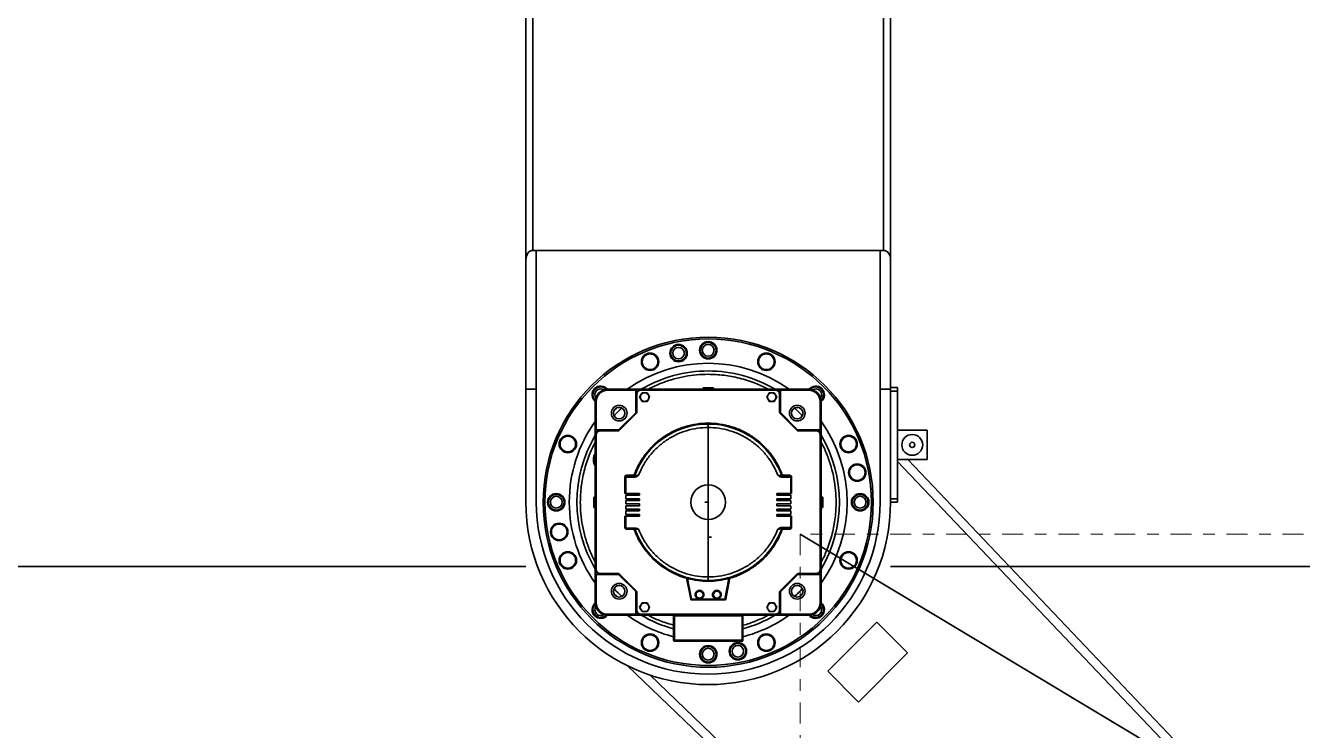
# Model space of a CAD drawing. Header units: millimetres. Extents: x -1052 to 3351, y 0 to 2015.
# Drawn here: x -256.71 to -245.83, y 1716.61 to 1722.62 of the extents above; entities that cross this region are included whole.
import ezdxf

# ---------------------------------------------------------------- set-up
doc = ezdxf.new("R2010")
doc.units = ezdxf.units.MM
doc.linetypes.add('点画线', pattern=[18, 12, -2, 2, -2])
for name, color, linetype, lineweight in [('AM_6', 2, 'Continuous', 35), ('中心线层', 7, '点画线', 18), ('粗实线层', 7, 'Continuous', 35)]:
    doc.layers.add(name, color=color, linetype=linetype, lineweight=lineweight)

# ---------------------------------------------------------------- blocks, each defined once
blk = doc.blocks.new('22_1')
at = {"layer": '中心线层', "color": 0}
for p, q in [((242888.16, 21405.41), (243888.16, 21405.41)), ((243888.16, 21405.41), (243888.16, 20805.41))]:
    blk.add_line(p, q, dxfattribs=at)
blk = doc.blocks.new('23_1')
at = {"layer": '粗实线层'}
blk.add_line((243888.16, 21405.41), (242888.16, 20805.41), dxfattribs=at)
blk.add_blockref('22_1', (0, 0), dxfattribs=at)

msp = doc.modelspace()

# ---------------------------------------------------------------- linework, layer by layer
at = {"layer": 'AM_6'}
for p, q in [((-249.4022, 1727.3428), (-249.4022, 1720.7013)), ((-249.3431, 1720.6224), (-249.3431, 1727.3428)), ((-252.4494, 1723.4639), (-252.4494, 1720.6224)), ((-252.3902, 1720.7013), (-252.3902, 1723.4709)), ((-252.3606, 1720.7013), (-252.3902, 1720.7013)), ((-249.4318, 1720.7013), (-252.3606, 1720.7013)), ((-252.3606, 1719.5179), (-252.3606, 1720.7013)), ((-249.4022, 1720.7013), (-249.4318, 1720.7013)), ((-249.4318, 1720.7013), (-249.4318, 1719.5179)), ((-252.4494, 1720.6224), (-252.4494, 1719.5179)), ((-249.3431, 1719.5179), (-249.3431, 1720.6224)), ((-252.4494, 1719.5179), (-252.3606, 1719.5179)), ((-252.4494, 1718.5565), (-252.4494, 1719.5179)), ((-252.3606, 1719.5179), (-252.3606, 1718.5565)), ((-251.5116, 1719.5179), (-251.7541, 1719.5179)), ((-251.7541, 1719.5179), (-251.7541, 1719.5105)), ((-251.7541, 1719.5105), (-251.5116, 1719.5105)), ((-251.4672, 1719.5179), (-251.5116, 1719.5179)), ((-251.5116, 1719.4736), (-251.5116, 1719.5179)), ((-251.4696, 1719.4699), (-251.4589, 1719.4884)), ((-250.3252, 1719.5179), (-251.4672, 1719.5179)), ((-251.4672, 1719.5105), (-251.4672, 1719.5179)), ((-250.3252, 1719.5105), (-251.4672, 1719.5105)), ((-251.4589, 1719.4884), (-251.4376, 1719.4884)), ((-251.4376, 1719.4884), (-251.4162, 1719.4884)), ((-251.4162, 1719.4884), (-251.4056, 1719.4699)), ((-250.8518, 1719.5319), (-250.9406, 1719.5319)), ((-250.9336, 1719.5179), (-250.9406, 1719.5319)), ((-250.9406, 1719.5319), (-250.9406, 1719.5179)), ((-250.9177, 1719.5179), (-250.915, 1719.5191)), ((-250.915, 1719.5191), (-250.8775, 1719.5191)), ((-250.8775, 1719.5191), (-250.8747, 1719.5179)), ((-250.8518, 1719.5319), (-250.8588, 1719.5179)), ((-250.8518, 1719.5179), (-250.8518, 1719.5319)), ((-250.3869, 1719.4699), (-250.3762, 1719.4884)), ((-250.3762, 1719.4884), (-250.3548, 1719.4884)), ((-250.3548, 1719.4884), (-250.3335, 1719.4884)), ((-250.3335, 1719.4884), (-250.3228, 1719.4699)), ((-250.3252, 1719.5105), (-250.3252, 1719.5179)), ((-250.2883, 1719.5179), (-250.3252, 1719.5179)), ((-250.0383, 1719.5179), (-250.2883, 1719.5179)), ((-250.2883, 1719.4981), (-250.2883, 1719.5179)), ((-250.2809, 1719.5105), (-250.2809, 1719.4736)), ((-250.2809, 1719.5105), (-250.0383, 1719.5105)), ((-250.0383, 1719.5179), (-250.0383, 1719.5105)), ((-249.4318, 1719.5179), (-249.3431, 1719.5179)), ((-249.4318, 1718.5565), (-249.4318, 1719.5179)), ((-249.2839, 1719.5327), (-249.3431, 1719.5327)), ((-249.3431, 1719.5179), (-249.3431, 1718.5565)), ((-249.3431, 1719.5031), (-249.2839, 1719.5031)), ((-249.2839, 1719.5031), (-249.2839, 1719.5327)), ((-249.2839, 1719.5031), (-249.2839, 1718.586)), ((-251.8503, 1719.4144), (-251.8577, 1719.4144)), ((-251.8577, 1719.4144), (-251.8577, 1719.1718)), ((-251.8503, 1719.1718), (-251.8503, 1719.4144)), ((-251.5116, 1719.4736), (-251.5042, 1719.4736)), ((-251.5116, 1719.3228), (-251.5116, 1719.4736)), ((-251.5042, 1719.4736), (-251.5042, 1719.3228)), ((-251.4803, 1719.4514), (-251.4696, 1719.4699)), ((-251.4696, 1719.4329), (-251.4803, 1719.4514)), ((-251.4589, 1719.4144), (-251.4696, 1719.4329)), ((-251.4376, 1719.4144), (-251.4589, 1719.4144)), ((-251.4162, 1719.4144), (-251.4376, 1719.4144)), ((-251.4056, 1719.4329), (-251.4162, 1719.4144)), ((-251.4056, 1719.4699), (-251.3949, 1719.4514)), ((-251.3949, 1719.4514), (-251.4056, 1719.4329)), ((-250.3975, 1719.4514), (-250.3869, 1719.4699)), ((-250.3869, 1719.4329), (-250.3975, 1719.4514)), ((-250.3762, 1719.4144), (-250.3869, 1719.4329)), ((-250.3548, 1719.4144), (-250.3762, 1719.4144)), ((-250.3335, 1719.4144), (-250.3548, 1719.4144)), ((-250.3228, 1719.4329), (-250.3335, 1719.4144)), ((-250.3228, 1719.4699), (-250.3121, 1719.4514)), ((-250.3121, 1719.4514), (-250.3228, 1719.4329)), ((-250.2883, 1719.4736), (-250.2883, 1719.3228)), ((-250.2883, 1719.4736), (-250.2809, 1719.4736)), ((-250.2809, 1719.4736), (-250.2809, 1719.3228)), ((-249.9347, 1719.4144), (-249.9421, 1719.4144)), ((-249.9421, 1719.4144), (-249.9421, 1719.1718)), ((-249.9347, 1719.1644), (-249.9347, 1719.4144)), ((-251.6731, 1719.3603), (-251.7, 1719.3333)), ((-251.5137, 1719.3176), (-251.6595, 1719.1718)), ((-251.5085, 1719.3123), (-251.6564, 1719.1644)), ((-251.5137, 1719.3176), (-251.5085, 1719.3123)), ((-251.5042, 1719.3228), (-251.5116, 1719.3228)), ((-250.2809, 1719.3228), (-250.2883, 1719.3228)), ((-250.2839, 1719.3123), (-250.2787, 1719.3176)), ((-250.2839, 1719.3123), (-250.1403, 1719.1687)), ((-250.1351, 1719.174), (-250.2787, 1719.3176)), ((-250.0924, 1719.3333), (-250.1194, 1719.3603)), ((-251.8577, 1719.1718), (-251.8577, 1719.1274)), ((-251.8577, 1719.1718), (-251.8133, 1719.1718)), ((-251.8133, 1719.1718), (-251.6595, 1719.1718)), ((-251.8133, 1719.1718), (-251.8133, 1719.1644)), ((-251.6564, 1719.1644), (-251.8133, 1719.1644)), ((-251.6564, 1719.1644), (-251.6595, 1719.1718)), ((-250.8962, 1719.2221), (-250.8962, 1717.8908)), ((-250.1351, 1719.174), (-250.1403, 1719.1687)), ((-250.1299, 1719.1718), (-249.9791, 1719.1718)), ((-250.1299, 1719.1644), (-250.1299, 1719.1718)), ((-250.1299, 1719.1644), (-249.9791, 1719.1644)), ((-249.9791, 1719.1644), (-249.9791, 1719.1718)), ((-249.9791, 1719.1718), (-249.9421, 1719.1718)), ((-249.9347, 1719.1644), (-249.9546, 1719.1644)), ((-249.9347, 1719.1274), (-249.9347, 1719.1644)), ((-249.2839, 1719.1703), (-249.0324, 1719.1703)), ((-249.0324, 1719.1703), (-249.0324, 1718.9189)), ((-251.8577, 1719.1274), (-251.8577, 1717.9855)), ((-251.8577, 1719.1274), (-251.8503, 1719.1274)), ((-251.8503, 1719.1274), (-251.8503, 1717.9855)), ((-249.9421, 1717.9855), (-249.9421, 1719.1274)), ((-249.9421, 1719.1274), (-249.9347, 1719.1274)), ((-249.9347, 1717.9855), (-249.9347, 1719.1274)), ((-249.2839, 1718.9189), (-249.0324, 1718.9189)), ((-249.2839, 1718.9037), (-242.7279, 1712.0151)), ((-241.859, 1711.2094), (-249.1962, 1718.9189)), ((-251.6062, 1718.7709), (-251.5988, 1718.7709)), ((-251.6062, 1718.7709), (-251.6062, 1718.6304)), ((-251.5211, 1718.7709), (-251.5988, 1718.7709)), ((-251.5988, 1718.7709), (-251.5988, 1718.6304)), ((-251.5914, 1718.7783), (-251.5914, 1718.7857)), ((-251.529, 1718.7857), (-251.5914, 1718.7857)), ((-251.5211, 1718.7783), (-251.5914, 1718.7783)), ((-251.529, 1718.7857), (-251.522, 1718.7832)), ((-251.529, 1718.7783), (-251.529, 1718.7857)), ((-251.5211, 1718.7783), (-251.5211, 1718.7709)), ((-250.201, 1718.7783), (-250.2713, 1718.7783)), ((-250.2713, 1718.7709), (-250.2713, 1718.7783)), ((-250.1936, 1718.7709), (-250.2713, 1718.7709)), ((-250.2704, 1718.7832), (-250.2634, 1718.7857)), ((-250.2634, 1718.7857), (-250.2634, 1718.7783)), ((-250.201, 1718.7857), (-250.2634, 1718.7857)), ((-250.201, 1718.7783), (-250.201, 1718.7857)), ((-250.1936, 1718.6304), (-250.1936, 1718.7709)), ((-250.1936, 1718.7709), (-250.1862, 1718.7709)), ((-250.1862, 1718.6304), (-250.1862, 1718.7709)), ((-251.5988, 1718.6304), (-251.6062, 1718.6304)), ((-251.4805, 1718.6304), (-251.5988, 1718.6304)), ((-251.5988, 1718.6156), (-251.4805, 1718.6156)), ((-251.5988, 1718.6156), (-251.5988, 1718.586)), ((-251.4805, 1718.6304), (-251.4805, 1718.6156)), ((-250.3119, 1718.6156), (-250.3119, 1718.6304)), ((-250.3119, 1718.6304), (-250.1936, 1718.6304)), ((-250.1936, 1718.6156), (-250.3119, 1718.6156)), ((-250.1936, 1718.6304), (-250.1862, 1718.6304)), ((-250.1936, 1718.586), (-250.1936, 1718.6156)), ((-251.8716, 1718.6008), (-251.8716, 1718.5121)), ((-251.8577, 1718.6008), (-251.8716, 1718.6008)), ((-251.8716, 1718.6008), (-251.8577, 1718.5939)), ((-251.8577, 1718.5191), (-251.8716, 1718.5121)), ((-251.8716, 1718.5121), (-251.8577, 1718.5121)), ((-251.8588, 1718.5752), (-251.8577, 1718.5779)), ((-251.8588, 1718.5377), (-251.8588, 1718.5752)), ((-251.8577, 1718.535), (-251.8588, 1718.5377)), ((-251.4805, 1718.586), (-251.5988, 1718.586)), ((-251.5988, 1718.5713), (-251.4805, 1718.5713)), ((-251.5988, 1718.5713), (-251.5988, 1718.5417)), ((-251.4805, 1718.5417), (-251.5988, 1718.5417)), ((-251.5988, 1718.5269), (-251.4805, 1718.5269)), ((-251.5988, 1718.5269), (-251.5988, 1718.4973)), ((-251.4805, 1718.4973), (-251.5988, 1718.4973)), ((-251.4805, 1718.586), (-251.4805, 1718.5713)), ((-251.4805, 1718.5417), (-251.4805, 1718.5269)), ((-251.4805, 1718.4973), (-251.4805, 1718.4825)), ((-250.8962, 1718.5565), (-250.9255, 1718.5565)), ((-250.8962, 1718.5565), (-250.8962, 1718.4979)), ((-250.3119, 1718.5713), (-250.3119, 1718.586)), ((-250.3119, 1718.586), (-250.1936, 1718.586)), ((-250.1936, 1718.5713), (-250.3119, 1718.5713)), ((-250.3119, 1718.5269), (-250.3119, 1718.5417)), ((-250.3119, 1718.5417), (-250.1936, 1718.5417)), ((-250.1936, 1718.5269), (-250.3119, 1718.5269)), ((-250.3119, 1718.4825), (-250.3119, 1718.4973)), ((-250.3119, 1718.4973), (-250.1936, 1718.4973)), ((-250.1936, 1718.5417), (-250.1936, 1718.5713)), ((-250.1936, 1718.4973), (-250.1936, 1718.5269)), ((-249.9347, 1718.5939), (-249.9208, 1718.6008)), ((-249.9208, 1718.6008), (-249.9347, 1718.6008)), ((-249.9347, 1718.5779), (-249.9336, 1718.5752)), ((-249.9336, 1718.5377), (-249.9347, 1718.535)), ((-249.9208, 1718.5121), (-249.9347, 1718.5191)), ((-249.9347, 1718.5121), (-249.9208, 1718.5121)), ((-249.9336, 1718.5752), (-249.9336, 1718.5377)), ((-249.9208, 1718.5121), (-249.9208, 1718.6008)), ((-249.2839, 1718.586), (-249.3431, 1718.586)), ((-249.3431, 1718.5565), (-249.2839, 1718.5565)), ((-249.2839, 1718.5565), (-249.2839, 1718.586)), ((-251.6062, 1718.4381), (-251.6062, 1718.342)), ((-251.5988, 1718.4381), (-251.6062, 1718.4381)), ((-251.5988, 1718.4825), (-251.4805, 1718.4825)), ((-251.5988, 1718.4825), (-251.5988, 1718.4529)), ((-251.4805, 1718.4529), (-251.5988, 1718.4529)), ((-251.5988, 1718.4381), (-251.4805, 1718.4381)), ((-251.5988, 1718.4381), (-251.5988, 1718.342)), ((-251.4805, 1718.4529), (-251.4805, 1718.4381)), ((-250.1936, 1718.4825), (-250.3119, 1718.4825)), ((-250.3119, 1718.4381), (-250.3119, 1718.4529)), ((-250.3119, 1718.4529), (-250.1936, 1718.4529)), ((-250.1936, 1718.4381), (-250.3119, 1718.4381)), ((-250.1936, 1718.4529), (-250.1936, 1718.4825)), ((-250.1936, 1718.342), (-250.1936, 1718.4381)), ((-250.1862, 1718.4381), (-250.1936, 1718.4381)), ((-250.1862, 1718.342), (-250.1862, 1718.4381)), ((-251.5988, 1718.342), (-251.6062, 1718.342)), ((-251.5914, 1718.3346), (-251.5132, 1718.3346)), ((-251.5914, 1718.3346), (-251.5914, 1718.3272)), ((-251.5914, 1718.3272), (-251.529, 1718.3272)), ((-251.529, 1718.3272), (-251.529, 1718.3346)), ((-251.522, 1718.3297), (-251.529, 1718.3272)), ((-250.2713, 1718.342), (-250.1936, 1718.342)), ((-250.2713, 1718.3346), (-250.2713, 1718.342)), ((-250.2713, 1718.3346), (-250.201, 1718.3346)), ((-250.2634, 1718.3272), (-250.2704, 1718.3297)), ((-250.2634, 1718.3346), (-250.2634, 1718.3272)), ((-250.2634, 1718.3272), (-250.201, 1718.3272)), ((-250.201, 1718.3346), (-250.201, 1718.3272)), ((-250.1936, 1718.342), (-250.1862, 1718.342)), ((-250.8962, 1718.2586), (-250.8669, 1718.2586)), ((-250.8962, 1718.2586), (-250.8962, 1718.2001)), ((-262.2859, 1718.0092), (-252.4494, 1718.0092)), ((-251.8577, 1717.9855), (-251.8577, 1717.9707)), ((-251.8503, 1717.9855), (-251.8577, 1717.9855)), ((-251.8577, 1717.9707), (-251.8577, 1717.9411)), ((-251.8551, 1717.9707), (-251.8577, 1717.9707)), ((-249.9421, 1717.9855), (-249.9347, 1717.9855)), ((-249.9347, 1717.9707), (-249.9373, 1717.9707)), ((-249.9347, 1717.9707), (-249.9347, 1717.9855)), ((-249.9347, 1717.9411), (-249.9347, 1717.9707)), ((-249.3431, 1718.0092), (-239.5065, 1718.0092)), ((-251.8577, 1717.9411), (-251.8577, 1717.6985)), ((-251.8133, 1717.9411), (-251.8577, 1717.9411)), ((-251.8503, 1717.6985), (-251.8503, 1717.9411)), ((-251.8133, 1717.9485), (-251.6564, 1717.9485)), ((-251.8133, 1717.9411), (-251.8133, 1717.9485)), ((-251.6595, 1717.9411), (-251.8133, 1717.9411)), ((-251.6595, 1717.9411), (-251.6564, 1717.9485)), ((-251.6595, 1717.9411), (-251.5137, 1717.7954)), ((-251.5085, 1717.8006), (-251.6564, 1717.9485)), ((-251.0803, 1717.9126), (-251.0453, 1717.7307)), ((-251.0716, 1717.9067), (-251.0697, 1717.9138)), ((-251.0716, 1717.9067), (-251.038, 1717.7321)), ((-250.7544, 1717.7321), (-250.7208, 1717.9067)), ((-250.7471, 1717.7307), (-250.7122, 1717.9126)), ((-250.7208, 1717.9067), (-250.7228, 1717.9138)), ((-250.1403, 1717.9442), (-250.2839, 1717.8006)), ((-250.2787, 1717.7954), (-250.1351, 1717.939)), ((-250.1403, 1717.9442), (-250.1351, 1717.939)), ((-249.9791, 1717.9485), (-250.1299, 1717.9485)), ((-250.1299, 1717.9411), (-250.1299, 1717.9485)), ((-249.9791, 1717.9411), (-250.1299, 1717.9411)), ((-249.9791, 1717.9411), (-249.9791, 1717.9485)), ((-249.9347, 1717.9411), (-249.9791, 1717.9411)), ((-249.9421, 1717.9411), (-249.9421, 1717.6985)), ((-249.9347, 1717.6985), (-249.9347, 1717.9411)), ((-251.7, 1717.7796), (-251.6731, 1717.7526)), ((-251.5085, 1717.8006), (-251.5137, 1717.7954)), ((-251.5116, 1717.6394), (-251.5116, 1717.7901)), ((-251.5116, 1717.7901), (-251.5042, 1717.7901)), ((-251.5042, 1717.6394), (-251.5042, 1717.7901)), ((-250.2883, 1717.7901), (-250.2883, 1717.6394)), ((-250.2883, 1717.7901), (-250.2809, 1717.7901)), ((-250.2787, 1717.7954), (-250.2839, 1717.8006)), ((-250.2809, 1717.7901), (-250.2809, 1717.6394)), ((-250.1194, 1717.7526), (-250.0924, 1717.7796)), ((-251.8503, 1717.6985), (-251.8577, 1717.6985)), ((-251.5042, 1717.6394), (-251.5116, 1717.6394)), ((-251.5116, 1717.595), (-251.5116, 1717.6394)), ((-251.4803, 1717.6616), (-251.4696, 1717.6801)), ((-251.4696, 1717.6431), (-251.4803, 1717.6616)), ((-251.4696, 1717.6801), (-251.4589, 1717.6985)), ((-251.4589, 1717.6246), (-251.4696, 1717.6431)), ((-251.4589, 1717.6985), (-251.4376, 1717.6985)), ((-251.4376, 1717.6985), (-251.4162, 1717.6985)), ((-251.4162, 1717.6985), (-251.4056, 1717.6801)), ((-251.4056, 1717.6431), (-251.4162, 1717.6246)), ((-251.4056, 1717.6801), (-251.3949, 1717.6616)), ((-251.3949, 1717.6616), (-251.4056, 1717.6431)), ((-250.7544, 1717.7247), (-251.038, 1717.7247)), ((-250.9702, 1717.7321), (-250.8222, 1717.7321)), ((-250.8222, 1717.7321), (-250.7544, 1717.7321)), ((-250.7544, 1717.7321), (-250.7544, 1717.7247)), ((-250.7471, 1717.7307), (-250.7544, 1717.7321)), ((-250.3975, 1717.6616), (-250.3869, 1717.6801)), ((-250.3869, 1717.6431), (-250.3975, 1717.6616)), ((-250.3869, 1717.6801), (-250.3762, 1717.6985)), ((-250.3762, 1717.6246), (-250.3869, 1717.6431)), ((-250.3762, 1717.6985), (-250.3548, 1717.6985)), ((-250.3548, 1717.6985), (-250.3335, 1717.6985)), ((-250.3335, 1717.6985), (-250.3228, 1717.6801)), ((-250.3228, 1717.6431), (-250.3335, 1717.6246)), ((-250.3228, 1717.6801), (-250.3121, 1717.6616)), ((-250.3121, 1717.6616), (-250.3228, 1717.6431)), ((-250.2883, 1717.6394), (-250.2809, 1717.6394)), ((-250.2809, 1717.6394), (-250.2809, 1717.595)), ((-249.9347, 1717.6985), (-249.9421, 1717.6985)), ((-251.7541, 1717.6024), (-251.7541, 1717.595)), ((-251.5116, 1717.6024), (-251.7541, 1717.6024)), ((-251.7541, 1717.595), (-251.5116, 1717.595)), ((-251.5116, 1717.595), (-251.482, 1717.595)), ((-251.482, 1717.595), (-251.482, 1717.5975)), ((-251.482, 1717.595), (-251.4672, 1717.595)), ((-251.4672, 1717.6024), (-250.3252, 1717.6024)), ((-251.4672, 1717.6024), (-251.4672, 1717.595)), ((-251.4672, 1717.595), (-250.3252, 1717.595)), ((-251.4376, 1717.6246), (-251.4589, 1717.6246)), ((-251.4162, 1717.6246), (-251.4376, 1717.6246)), ((-251.192, 1717.5876), (-251.1847, 1717.5876)), ((-251.192, 1717.3805), (-251.192, 1717.5876)), ((-251.1847, 1717.5876), (-251.1847, 1717.595)), ((-251.1847, 1717.5876), (-250.6078, 1717.5876)), ((-251.1847, 1717.5876), (-251.1847, 1717.3805)), ((-250.6078, 1717.5876), (-250.6078, 1717.595)), ((-250.6078, 1717.5876), (-250.6004, 1717.5876)), ((-250.6078, 1717.3805), (-250.6078, 1717.5876)), ((-250.6004, 1717.5876), (-250.6004, 1717.3805)), ((-250.3548, 1717.6246), (-250.3762, 1717.6246)), ((-250.3335, 1717.6246), (-250.3548, 1717.6246)), ((-250.3252, 1717.6024), (-250.3252, 1717.595)), ((-250.3252, 1717.595), (-250.3105, 1717.595)), ((-250.3105, 1717.5975), (-250.3105, 1717.595)), ((-250.3105, 1717.595), (-250.2809, 1717.595)), ((-250.0383, 1717.6024), (-250.2809, 1717.6024)), ((-250.2809, 1717.595), (-250.0383, 1717.595)), ((-250.0383, 1717.6024), (-250.0383, 1717.595)), ((-249.8785, 1717.1168), (-249.4595, 1717.5346)), ((-249.4595, 1717.5346), (-249.1984, 1717.2728)), ((-251.1847, 1717.3805), (-251.192, 1717.3805)), ((-251.1847, 1717.3731), (-251.1847, 1717.3805)), ((-251.1847, 1717.3805), (-250.6078, 1717.3805)), ((-250.6078, 1717.3731), (-251.1847, 1717.3731)), ((-250.6078, 1717.3805), (-250.6078, 1717.3731)), ((-250.6004, 1717.3805), (-250.6078, 1717.3805)), ((-249.1984, 1717.2728), (-249.6174, 1716.855)), ((-251.5831, 1717.1635), (-243.5749, 1709.4984)), ((-244.3781, 1710.3695), (-251.3946, 1717.0855)), ((-249.6174, 1716.855), (-249.8785, 1717.1168))]:
    msp.add_line(p, q, dxfattribs=at)
for points in [[(-251.038, 1717.7321), (-251.0394, 1717.7319), (-251.0408, 1717.7316), (-251.0421, 1717.7314), (-251.0432, 1717.7311), (-251.0441, 1717.731), (-251.0447, 1717.7308), (-251.0451, 1717.7308), (-251.0453, 1717.7307)], [(-251.038, 1717.7321), (-251, 1717.7321), (-250.9702, 1717.7321)], [(-251.038, 1717.7247), (-251.038, 1717.7249), (-251.038, 1717.7253), (-251.038, 1717.726), (-251.038, 1717.7269), (-251.038, 1717.728), (-251.038, 1717.7293), (-251.038, 1717.7307), (-251.038, 1717.7321)]]:
    msp.add_lwpolyline(points, dxfattribs=at)
for centre, radius in [((-250.8962, 1718.5565), 1.4052), ((-250.8962, 1718.5565), 1.3904), ((-250.8962, 1719.8507), 0.074), ((-250.8962, 1719.8507), 0.0666), ((-251.3915, 1719.7522), 0.074), ((-251.3915, 1719.7522), 0.0666), ((-251.1487, 1719.8259), 0.074), ((-251.1487, 1719.8259), 0.0666), ((-251.1487, 1719.8259), 0.0492), ((-250.8962, 1719.8507), 0.0503), ((-250.4009, 1719.7522), 0.074), ((-250.4009, 1719.7522), 0.0666), ((-251.6545, 1719.3148), 0.0666), ((-250.1379, 1719.3148), 0.0666), ((-251.6545, 1719.3148), 0.0492), ((-250.1379, 1719.3148), 0.0492), ((-252.092, 1719.0518), 0.074), ((-252.092, 1719.0518), 0.0666), ((-249.7004, 1719.0518), 0.074), ((-249.7004, 1719.0518), 0.0666), ((-249.1582, 1719.0446), 0.0888), ((-249.1582, 1719.0446), 0.0222), ((-249.6268, 1718.809), 0.074), ((-249.6268, 1718.809), 0.0666), ((-252.1905, 1718.5565), 0.074), ((-252.1905, 1718.5565), 0.0666), ((-252.1905, 1718.5565), 0.0503), ((-250.8962, 1718.5565), 0.1479), ((-249.6019, 1718.5565), 0.074), ((-249.6019, 1718.5565), 0.0666), ((-249.6019, 1718.5565), 0.0503), ((-252.1656, 1718.304), 0.074), ((-252.1656, 1718.304), 0.0666), ((-252.092, 1718.0612), 0.074), ((-252.092, 1718.0612), 0.0666), ((-249.7004, 1718.0612), 0.074), ((-249.7004, 1718.0612), 0.0666), ((-251.6545, 1717.7982), 0.0666), ((-251.6545, 1717.7982), 0.0492), ((-250.1379, 1717.7982), 0.0666), ((-250.1379, 1717.7982), 0.0492), ((-250.9702, 1717.7691), 0.0296), ((-250.8223, 1717.7691), 0.0296), ((-251.3915, 1717.3607), 0.074), ((-251.3915, 1717.3607), 0.0666), ((-250.4009, 1717.3607), 0.074), ((-250.4009, 1717.3607), 0.0666), ((-250.8962, 1717.2622), 0.074), ((-250.8962, 1717.2622), 0.0666), ((-250.8962, 1717.2622), 0.0503), ((-250.6437, 1717.2871), 0.074), ((-250.6437, 1717.2871), 0.0666), ((-250.6437, 1717.2871), 0.0492)]:
    msp.add_circle(centre, radius, dxfattribs=at)
for centre, radius, start, end in [((-250.8962, 1718.5565), 1.1833, 54.34091, 125.65909), ((-250.8962, 1718.5565), 1.1179, 90, 120.67411), ((-250.8962, 1718.5565), 1.1179, 59.32589, 90), ((-251.8114, 1719.4717), 0.074, 135, 231.27146), ((-251.8114, 1719.4717), 0.0666, 135, 226.43293), ((-251.8114, 1719.4717), 0.074, 38.72854, 135), ((-251.8114, 1719.4717), 0.0503, 56.55396, 213.44604), ((-251.8114, 1719.4717), 0.0666, 43.56707, 135), ((-251.7541, 1719.4144), 0.1035, 90, 180), ((-251.7541, 1719.4144), 0.0961, 90, 180), ((-251.4672, 1719.4736), 0.0444, 90, 180), ((-251.4376, 1719.4514), 0.037, 90, 150), ((-251.4376, 1719.4514), 0.037, 30, 90), ((-250.3548, 1719.4514), 0.037, 90, 150), ((-250.3548, 1719.4514), 0.037, 30, 90), ((-250.3252, 1719.4736), 0.0444, 0, 90), ((-250.2883, 1719.5105), 0.0074, 0, 90), ((-249.981, 1719.4717), 0.074, 45, 141.27146), ((-250.0383, 1719.4144), 0.1035, 0, 90), ((-250.0383, 1719.4144), 0.0961, 0, 90), ((-249.981, 1719.4717), 0.0666, 45, 136.43293), ((-249.981, 1719.4717), 0.0503, 326.55396, 123.44604), ((-249.981, 1719.4717), 0.0666, 313.56707, 45), ((-249.981, 1719.4717), 0.074, 308.72854, 45), ((-251.4376, 1719.4514), 0.037, 150, 210), ((-251.4376, 1719.4514), 0.037, 210, 270), ((-251.4376, 1719.4514), 0.037, 270, 330), ((-251.4376, 1719.4514), 0.037, 330, 30), ((-250.3548, 1719.4514), 0.037, 150, 210), ((-250.3548, 1719.4514), 0.037, 210, 270), ((-250.3548, 1719.4514), 0.037, 270, 330), ((-250.3548, 1719.4514), 0.037, 330, 30), ((-251.5189, 1719.3228), 0.0074, 315, 0), ((-250.2735, 1719.3228), 0.0074, 180, 225), ((-250.8962, 1718.5565), 1.1833, 144.34091, 180), ((-251.8133, 1719.1274), 0.0444, 90, 180), ((-250.8962, 1718.5565), 0.6656, 19.91705, 160.08295), ((-250.1299, 1719.1792), 0.0074, 225, 270), ((-249.9791, 1719.1274), 0.0444, 0, 90), ((-249.9421, 1719.1644), 0.0074, 0, 90), ((-250.8962, 1718.5565), 1.1833, 324.34091, 35.65909), ((-250.8962, 1718.5565), 1.1179, 149.32589, 210.67411), ((-250.8962, 1718.5565), 1.1179, 329.32589, 30.67411), ((-251.7708, 1718.9187), 0.1035, 147.01527, 212.98473), ((-251.5914, 1718.7709), 0.0074, 90, 180), ((-251.529, 1718.7857), 0.0074, 270, 340.08295), ((-250.2634, 1718.7857), 0.0074, 199.91705, 270), ((-250.201, 1718.7709), 0.0074, 0, 90), ((-250.8962, 1718.5565), 1.5531, 180, 0), ((-250.8962, 1718.5565), 1.4644, 180, 0), ((-250.8962, 1718.5565), 1.1833, 180, 215.65909), ((-251.5914, 1718.342), 0.0074, 180, 270), ((-251.529, 1718.3272), 0.0074, 19.91705, 90), ((-250.8962, 1718.5565), 0.6656, 199.91705, 340.08295), ((-250.2634, 1718.3272), 0.0074, 90, 160.08295), ((-250.201, 1718.342), 0.0074, 270, 0), ((-251.8133, 1717.9855), 0.0444, 180, 270), ((-249.9791, 1717.9855), 0.0444, 270, 0), ((-251.0875, 1717.9112), 0.0074, 10.88553, 73.48598), ((-250.7049, 1717.9112), 0.0074, 106.51402, 169.11447), ((-250.1299, 1717.9337), 0.0074, 90, 135), ((-251.5189, 1717.7901), 0.0074, 0, 45), ((-250.2735, 1717.7901), 0.0074, 135, 180), ((-251.8114, 1717.6413), 0.074, 128.72854, 225), ((-251.8114, 1717.6413), 0.0666, 133.56708, 225), ((-251.8114, 1717.6413), 0.0503, 146.55397, 303.44603), ((-251.7541, 1717.6985), 0.1035, 180, 270), ((-251.7541, 1717.6985), 0.0961, 180, 270), ((-251.4672, 1717.6394), 0.0444, 180, 270), ((-251.4376, 1717.6616), 0.037, 150, 210), ((-251.4376, 1717.6616), 0.037, 90, 150), ((-251.4376, 1717.6616), 0.037, 210, 270), ((-251.4376, 1717.6616), 0.037, 30, 90), ((-251.4376, 1717.6616), 0.037, 270, 330), ((-251.4376, 1717.6616), 0.037, 330, 30), ((-251.038, 1717.7321), 0.0074, 190.88553, 270), ((-250.7544, 1717.7321), 0.0074, 270, 349.11447), ((-250.3548, 1717.6616), 0.037, 150, 210), ((-250.3548, 1717.6616), 0.037, 90, 150), ((-250.3548, 1717.6616), 0.037, 210, 270), ((-250.3548, 1717.6616), 0.037, 30, 90), ((-250.3548, 1717.6616), 0.037, 270, 330), ((-250.3252, 1717.6394), 0.0444, 270, 0), ((-250.3548, 1717.6616), 0.037, 330, 30), ((-250.0383, 1717.6985), 0.0961, 270, 0), ((-250.0383, 1717.6985), 0.1035, 270, 0), ((-249.981, 1717.6413), 0.0503, 236.55396, 33.44604), ((-249.981, 1717.6413), 0.0666, 315, 46.43293), ((-249.981, 1717.6413), 0.074, 315, 51.27146), ((-251.8114, 1717.6413), 0.074, 225, 321.27146), ((-251.8114, 1717.6413), 0.0666, 225, 316.43292), ((-250.8962, 1718.5565), 1.1833, 234.34091, 255.52249), ((-250.8962, 1718.5565), 1.1179, 239.32589, 254.65438), ((-251.1994, 1717.5876), 0.0074, 0, 90), ((-250.593, 1717.5876), 0.0074, 90, 180), ((-250.8962, 1718.5565), 1.1833, 284.47751, 305.65909), ((-250.8962, 1718.5565), 1.1179, 285.34562, 300.67411), ((-249.981, 1717.6413), 0.074, 218.72854, 315), ((-249.981, 1717.6413), 0.0666, 223.56707, 315), ((-251.1847, 1717.3805), 0.0074, 180, 270), ((-250.6078, 1717.3805), 0.0074, 270, 0)]:
    msp.add_arc(centre, radius, start, end, dxfattribs=at)
for centre, start_param, end_param in [((-252.3902, 1720.6224), 3.1415927, 4.712389), ((-249.4022, 1720.6224), 1.5707963, 3.1415927)]:
    msp.add_ellipse(centre, major_axis=(0, -0.0789), ratio=0.75, start_param=start_param, end_param=end_param, dxfattribs=at)
for points, knots in [([(-250.8962, 1719.6458), (-250.9294, 1719.6449), (-250.9959, 1719.6432), (-251.0962, 1719.6287), (-251.1973, 1719.6053), (-251.2982, 1719.5701), (-251.3687, 1719.5405), (-251.4035, 1719.52), (-251.4071, 1719.5179)], [0, 0, 0, 0, 6.7376621, 13.4750588, 20.5275474, 27.7590529, 35.1404426, 35.9647637, 35.9647637, 35.9647637, 35.9647637]), ([(-250.3854, 1719.5179), (-250.3889, 1719.52), (-250.4237, 1719.5405), (-250.5049, 1719.5747), (-250.6274, 1719.6152), (-250.7623, 1719.641), (-250.8519, 1719.6442), (-250.8962, 1719.6458)], [0, 0, 0, 0, 0.8244287, 8.2067824, 17.7880426, 26.9822795, 35.9614636, 35.9614636, 35.9614636, 35.9614636]), ([(-251.5042, 1719.4736), (-251.5037, 1719.4782), (-251.5029, 1719.4854), (-251.4983, 1719.494), (-251.4935, 1719.4999), (-251.4876, 1719.5047), (-251.479, 1719.5093), (-251.4718, 1719.51), (-251.4672, 1719.5105)], [0, 0, 0, 0, 0.9384012, 1.4487076, 1.9595506, 2.4698572, 2.9807004, 3.9191016, 3.9191016, 3.9191016, 3.9191016]), ([(-250.9406, 1719.5319), (-250.9356, 1719.5294), (-250.9284, 1719.5258), (-250.9198, 1719.5215), (-250.9164, 1719.5198), (-250.915, 1719.5191)], [0, 0, 0, 0, 1.0757971, 1.561805, 1.936492, 1.936492, 1.936492, 1.936492]), ([(-250.8775, 1719.5191), (-250.876, 1719.5198), (-250.8726, 1719.5215), (-250.864, 1719.5258), (-250.8568, 1719.5294), (-250.8518, 1719.5319)], [0, 0, 0, 0, 0.3746762, 0.8606948, 1.936492, 1.936492, 1.936492, 1.936492]), ([(-250.3252, 1719.5105), (-250.3206, 1719.51), (-250.3134, 1719.5093), (-250.3048, 1719.5047), (-250.2989, 1719.4999), (-250.2941, 1719.494), (-250.2895, 1719.4854), (-250.2888, 1719.4782), (-250.2883, 1719.4736)], [0, 0, 0, 0, 0.9384012, 1.4487076, 1.9595506, 2.4698572, 2.9807004, 3.9191016, 3.9191016, 3.9191016, 3.9191016]), ([(-251.6321, 1719.3577), (-251.6439, 1719.3476), (-251.6675, 1719.3274), (-251.6877, 1719.3038), (-251.6978, 1719.2919)], [0, 0, 0, 0, 3.1239971, 6.2910835, 6.2910835, 6.2910835, 6.2910835]), ([(-250.0952, 1719.2926), (-250.1051, 1719.3042), (-250.1252, 1719.3277), (-250.1487, 1719.3478), (-250.1606, 1719.3579)], [0, 0, 0, 0, 3.110439, 6.259977, 6.259977, 6.259977, 6.259977]), ([(-251.8503, 1719.1274), (-251.8498, 1719.1321), (-251.849, 1719.1393), (-251.8444, 1719.1479), (-251.8396, 1719.1538), (-251.8338, 1719.1585), (-251.8251, 1719.1631), (-251.818, 1719.1639), (-251.8133, 1719.1644)], [0, 0, 0, 0, 0.9384012, 1.4487076, 1.9595506, 2.4698572, 2.9807004, 3.9191016, 3.9191016, 3.9191016, 3.9191016]), ([(-250.2634, 1718.7857), (-250.276, 1718.8162), (-250.3014, 1718.8782), (-250.3574, 1718.9639), (-250.4265, 1719.0424), (-250.5082, 1719.1098), (-250.5994, 1719.1636), (-250.6967, 1719.202), (-250.7964, 1719.2246), (-250.8962, 1719.2319), (-250.9961, 1719.2246), (-251.0957, 1719.202), (-251.193, 1719.1636), (-251.2842, 1719.1098), (-251.366, 1719.0424), (-251.435, 1718.9639), (-251.491, 1718.8782), (-251.5165, 1718.8162), (-251.529, 1718.7857)], [0, 0, 0, 0, 6.6692925, 13.5775051, 20.6547109, 27.8195425, 34.9843741, 42.0615799, 48.9697925, 55.639085, 62.3083774, 69.21659, 76.2937958, 83.4586274, 90.623459, 97.7006648, 104.6088774, 111.2781699, 111.2781699, 111.2781699, 111.2781699]), ([(-250.3029, 1718.7857), (-250.3151, 1718.8138), (-250.34, 1718.8709), (-250.3934, 1718.9496), (-250.4585, 1719.0215), (-250.5351, 1719.0831), (-250.6202, 1719.1323), (-250.7107, 1719.1674), (-250.8034, 1719.188), (-250.8962, 1719.1947), (-250.989, 1719.188), (-251.0817, 1719.1674), (-251.1722, 1719.1323), (-251.2573, 1719.0831), (-251.3339, 1719.0215), (-251.3991, 1718.9496), (-251.4524, 1718.8709), (-251.4773, 1718.8138), (-251.4895, 1718.7857)], [0, 0, 0, 0, 6.2030558, 12.6205549, 19.1894229, 25.8366769, 32.483931, 39.052799, 45.4702981, 51.6733539, 57.8764097, 64.2939087, 70.8627767, 77.5100308, 84.1572849, 90.7261529, 97.1436519, 103.3467077, 103.3467077, 103.3467077, 103.3467077]), ([(-249.9421, 1719.1274), (-249.9426, 1719.1321), (-249.9434, 1719.1393), (-249.948, 1719.1479), (-249.9528, 1719.1538), (-249.9587, 1719.1585), (-249.9673, 1719.1631), (-249.9745, 1719.1639), (-249.9791, 1719.1644)], [0, 0, 0, 0, 0.9384012, 1.4492445, 1.9595511, 2.470394, 2.9807004, 3.9191016, 3.9191016, 3.9191016, 3.9191016]), ([(-251.8577, 1719.0673), (-251.8597, 1719.0638), (-251.8803, 1719.029), (-251.9144, 1718.9478), (-251.9551, 1718.8253), (-251.98, 1718.6903), (-251.9875, 1718.5675), (-251.9825, 1718.4568), (-251.9686, 1718.3565), (-251.945, 1718.2553), (-251.9098, 1718.1545), (-251.8803, 1718.084), (-251.8597, 1718.0491), (-251.8577, 1718.0456)], [0, 0, 0, 0, 0.8244036, 8.2065323, 17.7875007, 26.9815763, 35.9603689, 42.698838, 49.4367756, 56.4899703, 63.7221998, 71.1043285, 71.9287322, 71.9287322, 71.9287322, 71.9287322]), ([(-249.9347, 1718.0456), (-249.9327, 1718.0491), (-249.9121, 1718.084), (-249.878, 1718.1652), (-249.8373, 1718.2876), (-249.8124, 1718.4226), (-249.8049, 1718.5454), (-249.8099, 1718.6561), (-249.8239, 1718.7565), (-249.8474, 1718.8576), (-249.8826, 1718.9584), (-249.9121, 1719.029), (-249.9327, 1719.0638), (-249.9347, 1719.0673)], [0, 0, 0, 0, 0.8244036, 8.2065323, 17.7875007, 26.9815763, 35.9603689, 42.698838, 49.4367756, 56.4899703, 63.7221998, 71.1043285, 71.9287322, 71.9287322, 71.9287322, 71.9287322]), ([(-251.5914, 1718.7857), (-251.5933, 1718.7855), (-251.5962, 1718.7852), (-251.5996, 1718.7834), (-251.602, 1718.7815), (-251.6039, 1718.7791), (-251.6057, 1718.7757), (-251.606, 1718.7728), (-251.6062, 1718.7709)], [0, 0, 0, 0, 0.3753605, 0.579322, 0.7838201, 0.9877818, 1.1922801, 1.5676406, 1.5676406, 1.5676406, 1.5676406]), ([(-251.4895, 1718.7857), (-251.4936, 1718.7854), (-251.5017, 1718.7848), (-251.5107, 1718.7841), (-251.5163, 1718.7836), (-251.5195, 1718.7834), (-251.5216, 1718.7832), (-251.5219, 1718.7832), (-251.522, 1718.7832)], [0, 0, 0, 0, 0.5517151, 1.1015395, 1.3843483, 1.653454, 1.9320177, 2.2057715, 2.2057715, 2.2057715, 2.2057715]), ([(-251.5211, 1718.7783), (-251.5164, 1718.779), (-251.506, 1718.7806), (-251.4953, 1718.7839), (-251.4895, 1718.7857)], [0, 0, 0, 0, 0.9998747, 2.198033, 2.198033, 2.198033, 2.198033]), ([(-251.4895, 1718.7857), (-251.4943, 1718.7823), (-251.5016, 1718.7769), (-251.5125, 1718.7718), (-251.5184, 1718.7712), (-251.5211, 1718.7709)], [0, 0, 0, 0, 1.1975002, 1.8434618, 2.3981073, 2.3981073, 2.3981073, 2.3981073]), ([(-250.3029, 1718.7857), (-250.2971, 1718.7839), (-250.2864, 1718.7806), (-250.276, 1718.779), (-250.2713, 1718.7783)], [0, 0, 0, 0, 1.1981584, 2.198033, 2.198033, 2.198033, 2.198033]), ([(-250.2704, 1718.7832), (-250.2705, 1718.7832), (-250.2708, 1718.7832), (-250.2729, 1718.7834), (-250.2761, 1718.7836), (-250.2817, 1718.7841), (-250.2907, 1718.7848), (-250.2989, 1718.7854), (-250.3029, 1718.7857)], [0, 0, 0, 0, 0.273738, 0.5523175, 0.8213905, 1.104232, 1.6540564, 2.2057715, 2.2057715, 2.2057715, 2.2057715]), ([(-250.2713, 1718.7709), (-250.274, 1718.7712), (-250.28, 1718.7718), (-250.2908, 1718.7769), (-250.2982, 1718.7823), (-250.3029, 1718.7857)], [0, 0, 0, 0, 0.5544615, 1.200595, 2.398095, 2.398095, 2.398095, 2.398095]), ([(-250.1862, 1718.7709), (-250.1864, 1718.7728), (-250.1867, 1718.7757), (-250.1886, 1718.7791), (-250.1905, 1718.7815), (-250.1928, 1718.7834), (-250.1963, 1718.7852), (-250.1991, 1718.7855), (-250.201, 1718.7857)], [0, 0, 0, 0, 0.3753605, 0.579322, 0.7838201, 0.9877818, 1.1922801, 1.5676406, 1.5676406, 1.5676406, 1.5676406]), ([(-251.8588, 1718.5752), (-251.8595, 1718.5767), (-251.8612, 1718.58), (-251.8655, 1718.5886), (-251.8691, 1718.5959), (-251.8716, 1718.6008)], [0, 0, 0, 0, 0.3746762, 0.8606948, 1.936492, 1.936492, 1.936492, 1.936492]), ([(-251.8716, 1718.5121), (-251.8691, 1718.5171), (-251.8655, 1718.5243), (-251.8612, 1718.5329), (-251.8595, 1718.5362), (-251.8588, 1718.5377)], [0, 0, 0, 0, 1.0757971, 1.561805, 1.936492, 1.936492, 1.936492, 1.936492]), ([(-249.9208, 1718.6008), (-249.9233, 1718.5959), (-249.9269, 1718.5886), (-249.9312, 1718.58), (-249.9329, 1718.5767), (-249.9336, 1718.5752)], [0, 0, 0, 0, 1.0757971, 1.561805, 1.936492, 1.936492, 1.936492, 1.936492]), ([(-249.9336, 1718.5377), (-249.9329, 1718.5362), (-249.9312, 1718.5329), (-249.9269, 1718.5243), (-249.9233, 1718.5171), (-249.9208, 1718.5121)], [0, 0, 0, 0, 0.3746762, 0.8606948, 1.936492, 1.936492, 1.936492, 1.936492]), ([(-251.6062, 1718.342), (-251.606, 1718.3401), (-251.6057, 1718.3373), (-251.6039, 1718.3338), (-251.602, 1718.3315), (-251.5996, 1718.3295), (-251.5962, 1718.3277), (-251.5933, 1718.3274), (-251.5914, 1718.3272)], [0, 0, 0, 0, 0.3753605, 0.579322, 0.7838201, 0.9877818, 1.1922801, 1.5676406, 1.5676406, 1.5676406, 1.5676406]), ([(-251.529, 1718.3272), (-251.5165, 1718.2967), (-251.491, 1718.2348), (-251.435, 1718.149), (-251.3659, 1718.0706), (-251.2843, 1718.0029), (-251.1928, 1717.9503), (-251.1234, 1717.9194), (-251.0845, 1717.911), (-251.0797, 1717.9099)], [0, 0, 0, 0, 6.6700167, 13.5789794, 20.6569537, 27.8225633, 34.9881729, 42.0661473, 43.0635789, 43.0635789, 43.0635789, 43.0635789]), ([(-251.522, 1718.3297), (-251.5219, 1718.3297), (-251.5216, 1718.3297), (-251.5195, 1718.3295), (-251.5163, 1718.3293), (-251.5107, 1718.3289), (-251.5017, 1718.3282), (-251.4936, 1718.3275), (-251.4895, 1718.3272)], [0, 0, 0, 0, 0.273738, 0.5523175, 0.8213905, 1.104232, 1.6540564, 2.2057715, 2.2057715, 2.2057715, 2.2057715]), ([(-251.5132, 1718.3346), (-251.5091, 1718.334), (-251.5008, 1718.3327), (-251.4933, 1718.329), (-251.4895, 1718.3272)], [0, 0, 0, 0, 0.8426653, 1.6898518, 1.6898518, 1.6898518, 1.6898518]), ([(-251.4895, 1718.3272), (-251.4773, 1718.2991), (-251.4524, 1718.242), (-251.3991, 1718.1633), (-251.3339, 1718.0914), (-251.2573, 1718.0298), (-251.1722, 1717.9806), (-251.0817, 1717.9455), (-250.989, 1717.9249), (-250.8962, 1717.9182), (-250.8034, 1717.9249), (-250.7107, 1717.9455), (-250.6202, 1717.9806), (-250.5351, 1718.0298), (-250.4585, 1718.0914), (-250.3934, 1718.1633), (-250.34, 1718.242), (-250.3151, 1718.2991), (-250.3029, 1718.3272)], [0, 0, 0, 0, 6.2030558, 12.6205549, 19.1894229, 25.8366769, 32.483931, 39.052799, 45.4702981, 51.6733539, 57.8764097, 64.2939087, 70.8627767, 77.5100308, 84.1572849, 90.7261529, 97.1436519, 103.3467077, 103.3467077, 103.3467077, 103.3467077]), ([(-250.7127, 1717.9099), (-250.7079, 1717.911), (-250.669, 1717.9194), (-250.5996, 1717.9503), (-250.5081, 1718.0029), (-250.4265, 1718.0706), (-250.3574, 1718.149), (-250.3014, 1718.2348), (-250.276, 1718.2967), (-250.2634, 1718.3272)], [0, 0, 0, 0, 0.9974316, 8.075406, 15.2410156, 22.4066252, 29.4845995, 36.3935622, 43.0635789, 43.0635789, 43.0635789, 43.0635789]), ([(-250.3029, 1718.3272), (-250.2982, 1718.3307), (-250.2908, 1718.336), (-250.28, 1718.3411), (-250.274, 1718.3417), (-250.2713, 1718.342)], [0, 0, 0, 0, 1.1975002, 1.8434618, 2.3981073, 2.3981073, 2.3981073, 2.3981073]), ([(-250.2713, 1718.3346), (-250.276, 1718.3339), (-250.2864, 1718.3323), (-250.2971, 1718.329), (-250.3029, 1718.3272)], [0, 0, 0, 0, 0.9998747, 2.198033, 2.198033, 2.198033, 2.198033]), ([(-250.3029, 1718.3272), (-250.2989, 1718.3275), (-250.2907, 1718.3282), (-250.2817, 1718.3289), (-250.2761, 1718.3293), (-250.2729, 1718.3295), (-250.2708, 1718.3297), (-250.2705, 1718.3297), (-250.2704, 1718.3297)], [0, 0, 0, 0, 0.5517151, 1.1015395, 1.3843483, 1.653454, 1.9320177, 2.2057715, 2.2057715, 2.2057715, 2.2057715]), ([(-250.201, 1718.3272), (-250.1991, 1718.3274), (-250.1963, 1718.3277), (-250.1928, 1718.3295), (-250.1905, 1718.3314), (-250.1886, 1718.3338), (-250.1867, 1718.3373), (-250.1864, 1718.3401), (-250.1862, 1718.342)], [0, 0, 0, 0, 0.3753605, 0.579322, 0.7838201, 0.9877818, 1.1922801, 1.5676406, 1.5676406, 1.5676406, 1.5676406]), ([(-251.8133, 1717.9485), (-251.818, 1717.949), (-251.8251, 1717.9498), (-251.8338, 1717.9544), (-251.8396, 1717.9592), (-251.8444, 1717.9651), (-251.849, 1717.9737), (-251.8498, 1717.9809), (-251.8503, 1717.9855)], [0, 0, 0, 0, 0.9384012, 1.4487076, 1.9595506, 2.4698572, 2.9807004, 3.9191016, 3.9191016, 3.9191016, 3.9191016]), ([(-249.9421, 1717.9855), (-249.9426, 1717.9809), (-249.9434, 1717.9737), (-249.948, 1717.9651), (-249.9528, 1717.9592), (-249.9587, 1717.9544), (-249.9673, 1717.9498), (-249.9745, 1717.949), (-249.9791, 1717.9485)], [0, 0, 0, 0, 0.9384012, 1.4487076, 1.9595506, 2.4698572, 2.9807004, 3.9191016, 3.9191016, 3.9191016, 3.9191016]), ([(-251.0803, 1717.9126), (-251.0802, 1717.9126), (-251.0801, 1717.9125), (-251.0794, 1717.912), (-251.0784, 1717.9113), (-251.0768, 1717.9102), (-251.0751, 1717.909), (-251.0732, 1717.9078), (-251.0722, 1717.9071), (-251.0716, 1717.9067)], [0, 0, 0, 0, 0.08598391, 0.17841757, 0.26100994, 0.3552946, 0.53158802, 0.59479303, 0.70914141, 0.70914141, 0.70914141, 0.70914141]), ([(-251.0716, 1717.9067), (-251.0429, 1717.9001), (-250.9852, 1717.8868), (-250.8962, 1717.8817), (-250.8072, 1717.8868), (-250.7496, 1717.9001), (-250.7208, 1717.9067)], [0, 0, 0, 0, 5.9695221, 11.9912805, 18.0130389, 23.982561, 23.982561, 23.982561, 23.982561]), ([(-250.7208, 1717.9067), (-250.7202, 1717.9071), (-250.7182, 1717.9084), (-250.7158, 1717.91), (-250.714, 1717.9113), (-250.713, 1717.912), (-250.7123, 1717.9125), (-250.7122, 1717.9126), (-250.7122, 1717.9126)], [0, 0, 0, 0, 0.11450382, 0.35428175, 0.44883835, 0.53172356, 0.62358733, 0.70914249, 0.70914249, 0.70914249, 0.70914249]), ([(-251.6973, 1717.8204), (-251.6873, 1717.8088), (-251.6671, 1717.7852), (-251.6435, 1717.765), (-251.6316, 1717.7548)], [0, 0, 0, 0, 3.1161007, 6.290167, 6.290167, 6.290167, 6.290167]), ([(-250.9332, 1717.7691), (-250.9337, 1717.7738), (-250.9345, 1717.7809), (-250.9391, 1717.7896), (-250.9438, 1717.7954), (-250.9497, 1717.8002), (-250.9583, 1717.8047), (-250.9702, 1717.807), (-250.982, 1717.8047), (-250.9906, 1717.8002), (-250.9965, 1717.7954), (-251.0013, 1717.7896), (-251.0059, 1717.7809), (-251.0067, 1717.7738), (-251.0071, 1717.7691)], [0, 0, 0, 0, 0.9389188, 1.4503114, 1.9606318, 2.4720142, 2.982344, 3.9212628, 4.8601816, 5.3715742, 5.8818946, 6.3932772, 6.9036068, 7.8425256, 7.8425256, 7.8425256, 7.8425256]), ([(-251.0071, 1717.7691), (-251.0067, 1717.7645), (-251.0059, 1717.7573), (-251.0013, 1717.7487), (-250.9965, 1717.7428), (-250.9906, 1717.738), (-250.982, 1717.7334), (-250.9748, 1717.7326), (-250.9702, 1717.7321)], [0, 0, 0, 0, 0.9382249, 1.4492351, 1.9591653, 2.4701841, 2.9801203, 3.9183892, 3.9183892, 3.9183892, 3.9183892]), ([(-250.9702, 1717.7321), (-250.9655, 1717.7326), (-250.9583, 1717.7334), (-250.9497, 1717.738), (-250.9438, 1717.7428), (-250.9391, 1717.7487), (-250.9345, 1717.7573), (-250.9337, 1717.7645), (-250.9332, 1717.7691)], [0, 0, 0, 0, 0.9382693, 1.449272, 1.9592247, 2.4702145, 2.9801636, 3.9183884, 3.9183884, 3.9183884, 3.9183884]), ([(-250.7853, 1717.7691), (-250.7858, 1717.7738), (-250.7865, 1717.7809), (-250.7911, 1717.7896), (-250.7959, 1717.7954), (-250.8018, 1717.8002), (-250.8104, 1717.8047), (-250.8223, 1717.807), (-250.8341, 1717.8047), (-250.8427, 1717.8002), (-250.8486, 1717.7954), (-250.8534, 1717.7896), (-250.858, 1717.7809), (-250.8587, 1717.7738), (-250.8592, 1717.7691)], [0, 0, 0, 0, 0.9389188, 1.4503114, 1.9606318, 2.4720142, 2.982344, 3.9212628, 4.8601816, 5.3715742, 5.8818946, 6.3932772, 6.9036068, 7.8425256, 7.8425256, 7.8425256, 7.8425256]), ([(-250.8592, 1717.7691), (-250.8587, 1717.7645), (-250.858, 1717.7573), (-250.8534, 1717.7487), (-250.8486, 1717.7428), (-250.8427, 1717.738), (-250.8341, 1717.7334), (-250.8269, 1717.7326), (-250.8223, 1717.7321)], [0, 0, 0, 0, 0.9382249, 1.4492351, 1.9591653, 2.4701841, 2.9801203, 3.9183892, 3.9183892, 3.9183892, 3.9183892]), ([(-250.8222, 1717.7321), (-250.8176, 1717.7326), (-250.8104, 1717.7334), (-250.8018, 1717.738), (-250.7959, 1717.7428), (-250.7911, 1717.7487), (-250.7865, 1717.7573), (-250.7858, 1717.7645), (-250.7853, 1717.7691)], [0, 0, 0, 0, 0.9382693, 1.449272, 1.9592247, 2.4702145, 2.9801636, 3.9183884, 3.9183884, 3.9183884, 3.9183884]), ([(-250.1601, 1717.7554), (-250.1485, 1717.7654), (-250.125, 1717.7854), (-250.105, 1717.8089), (-250.0949, 1717.8206)], [0, 0, 0, 0, 3.111549, 6.2467108, 6.2467108, 6.2467108, 6.2467108]), ([(-251.4672, 1717.6024), (-251.4718, 1717.6029), (-251.479, 1717.6037), (-251.4876, 1717.6083), (-251.4935, 1717.613), (-251.4983, 1717.6189), (-251.5029, 1717.6275), (-251.5037, 1717.6347), (-251.5042, 1717.6394)], [0, 0, 0, 0, 0.9384012, 1.4487076, 1.9595506, 2.4698572, 2.9807004, 3.9191016, 3.9191016, 3.9191016, 3.9191016]), ([(-250.2883, 1717.6394), (-250.2888, 1717.6347), (-250.2895, 1717.6275), (-250.2941, 1717.6189), (-250.2989, 1717.613), (-250.3048, 1717.6083), (-250.3134, 1717.6037), (-250.3206, 1717.6029), (-250.3252, 1717.6024)], [0, 0, 0, 0, 0.9384012, 1.4487076, 1.9595506, 2.4698572, 2.9807004, 3.9191016, 3.9191016, 3.9191016, 3.9191016]), ([(-251.4071, 1717.595), (-251.4035, 1717.5929), (-251.3687, 1717.5724), (-251.2974, 1717.5414), (-251.2273, 1717.5203), (-251.192, 1717.5097)], [0, 0, 0, 0, 0.8244353, 8.2068475, 15.6779604, 15.6779604, 15.6779604, 15.6779604]), ([(-250.6004, 1717.5083), (-250.5991, 1717.5086), (-250.5631, 1717.517), (-250.4945, 1717.5437), (-250.4237, 1717.5724), (-250.3889, 1717.5929), (-250.3854, 1717.595)], [0, 0, 0, 0, 0.270607, 7.5039577, 14.887231, 15.7117624, 15.7117624, 15.7117624, 15.7117624])]:
    msp.add_open_spline(points, degree=3, knots=knots, dxfattribs=at)
for points in [[(-251.5085, 1719.3123), (-251.5072, 1719.3139), (-251.5048, 1719.3169), (-251.5044, 1719.3208), (-251.5042, 1719.3228)], [(-250.2883, 1719.3228), (-250.2881, 1719.3208), (-250.2877, 1719.3169), (-250.2852, 1719.3139), (-250.2839, 1719.3123)], [(-250.1403, 1719.1687), (-250.1388, 1719.1675), (-250.1358, 1719.165), (-250.1318, 1719.1646), (-250.1299, 1719.1644)], [(-250.1299, 1717.9485), (-250.1318, 1717.9483), (-250.1358, 1717.9479), (-250.1388, 1717.9454), (-250.1403, 1717.9442)], [(-251.5042, 1717.7901), (-251.5044, 1717.7921), (-251.5048, 1717.796), (-251.5072, 1717.7991), (-251.5085, 1717.8006)], [(-250.2839, 1717.8006), (-250.2852, 1717.7991), (-250.2877, 1717.796), (-250.2881, 1717.7921), (-250.2883, 1717.7901)]]:
    msp.add_open_spline(points, degree=3, dxfattribs=at)
for p in [(-250.8962, 1718.5565), (-250.8962, 1718.2586)]:
    msp.add_point(p, dxfattribs=at)

# ---------------------------------------------------------------- block references
at = {"layer": '粗实线层', "xscale": -0.01479181789831161, "yscale": 0.01479181789831161, "zscale": 0.01479181789831161}
msp.add_blockref('23_1', (3357.4364, 1401.6581), dxfattribs=at)

doc.saveas('drawing.dxf')
